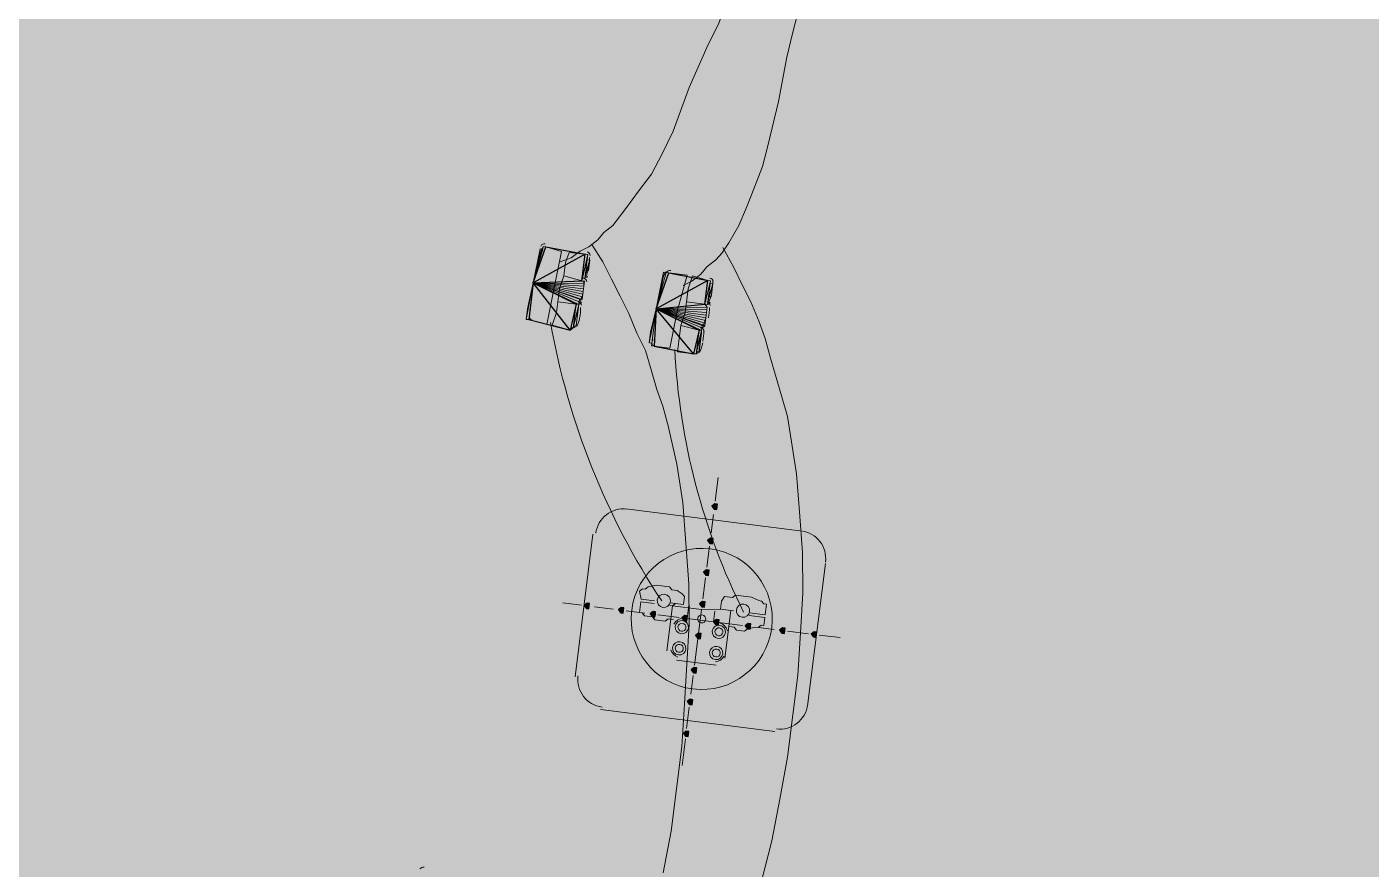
# Model space of a CAD drawing. Header units: metres. Extents: x -4 to 509425, y 7549 to 4732445.
# Drawn here: x 476048.956 to 476053.232, y 4719721.13 to 4719723.81 of the extents above; entities that cross this region are included whole.
import ezdxf

# ---------------------------------------------------------------- set-up
doc = ezdxf.new("R2010")
doc.units = ezdxf.units.M
doc.header["$LTSCALE"] = 0.01
doc.header["$MEASUREMENT"] = 0
doc.layers.get('0').update_dxf_attribs({"lineweight": 0})
doc.layers.add('_SUBESTACIÓN', color=1, linetype='Continuous')
doc.layers.add('SUBESTACION LA VID', color=253, linetype='Continuous')

# ---------------------------------------------------------------- blocks, each defined once
blk = doc.blocks.new('A$Cfff6051d')
at = {"layer": 'SUBESTACION LA VID', "transparency": 33554687}
h = blk.add_hatch(color=256, dxfattribs=at)
h.dxf.hatch_style = 2
h.paths.add_polyline_path([(476051.1514, 4719722.2827), (476051.1524, 4719722.2911), (476051.144, 4719722.2922), (476051.1346, 4719722.2849), (476051.1419, 4719722.2754), (476051.1503, 4719722.2743)])
h = blk.add_hatch(color=256, dxfattribs=at)
h.dxf.hatch_style = 2
h.paths.add_polyline_path([(476051.1377, 4719722.1735), (476051.1387, 4719722.1819), (476051.1303, 4719722.183), (476051.1209, 4719722.1756), (476051.1282, 4719722.1662), (476051.1366, 4719722.1651)])
h = blk.add_hatch(color=256, dxfattribs=at)
h.dxf.hatch_style = 2
h.paths.add_polyline_path([(476051.125, 4719722.0727), (476051.1261, 4719722.0811), (476051.1177, 4719722.0822), (476051.1082, 4719722.0748), (476051.1156, 4719722.0654), (476051.124, 4719722.0643)])
h = blk.add_hatch(color=256, dxfattribs=at)
h.dxf.hatch_style = 2
h.paths.add_polyline_path([(476050.7449, 4719721.9668), (476050.7459, 4719721.9752), (476050.7375, 4719721.9763), (476050.7281, 4719721.9689), (476050.7354, 4719721.9595), (476050.7438, 4719721.9584)])
h = blk.add_hatch(color=256, dxfattribs=at)
h.dxf.hatch_style = 2
h.paths.add_polyline_path([(476051.1124, 4719721.9719), (476051.1134, 4719721.9803), (476051.105, 4719721.9814), (476051.0956, 4719721.974), (476051.1029, 4719721.9646), (476051.1113, 4719721.9635)])
h = blk.add_hatch(color=256, dxfattribs=at)
h.dxf.hatch_style = 2
h.paths.add_polyline_path([(476050.8541, 4719721.9531), (476050.8551, 4719721.9615), (476050.8467, 4719721.9626), (476050.8373, 4719721.9552), (476050.8446, 4719721.9458), (476050.853, 4719721.9447)])
h = blk.add_hatch(color=256, dxfattribs=at)
h.dxf.hatch_style = 2
h.paths.add_polyline_path([(476050.9549, 4719721.9405), (476050.9559, 4719721.9489), (476050.9475, 4719721.9499), (476050.9381, 4719721.9426), (476050.9454, 4719721.9331), (476050.9538, 4719721.9321)])
h = blk.add_hatch(color=256, dxfattribs=at)
h.dxf.hatch_style = 2
h.paths.add_polyline_path([(476051.0557, 4719721.9279), (476051.0567, 4719721.9363), (476051.0483, 4719721.9373), (476051.0389, 4719721.93), (476051.0462, 4719721.9205), (476051.0546, 4719721.9195)])
h = blk.add_hatch(color=256, dxfattribs=at)
h.dxf.hatch_style = 2
h.paths.add_polyline_path([(476051.1565, 4719721.9152), (476051.1575, 4719721.9236), (476051.1491, 4719721.9247), (476051.1397, 4719721.9173), (476051.147, 4719721.9079), (476051.1554, 4719721.9068)])
h = blk.add_hatch(color=256, dxfattribs=at)
h.dxf.hatch_style = 2
h.paths.add_polyline_path([(476051.0998, 4719721.8711), (476051.1008, 4719721.8795), (476051.0924, 4719721.8806), (476051.0829, 4719721.8732), (476051.0903, 4719721.8638), (476051.0987, 4719721.8627)])
h = blk.add_hatch(color=256, dxfattribs=at)
h.dxf.hatch_style = 2
h.paths.add_polyline_path([(476051.2573, 4719721.9026), (476051.2583, 4719721.911), (476051.2499, 4719721.912), (476051.2405, 4719721.9047), (476051.2478, 4719721.8952), (476051.2562, 4719721.8942)])
h = blk.add_hatch(color=256, dxfattribs=at)
h.dxf.hatch_style = 2
h.paths.add_polyline_path([(476051.3665, 4719721.8889), (476051.3675, 4719721.8973), (476051.3591, 4719721.8983), (476051.3497, 4719721.891), (476051.357, 4719721.8815), (476051.3654, 4719721.8805)])
h = blk.add_hatch(color=256, dxfattribs=at)
h.dxf.hatch_style = 2
h.paths.add_polyline_path([(476051.4673, 4719721.8762), (476051.4683, 4719721.8846), (476051.4599, 4719721.8857), (476051.4505, 4719721.8784), (476051.4578, 4719721.8689), (476051.4662, 4719721.8678)])
h = blk.add_hatch(color=256, dxfattribs=at)
h.dxf.hatch_style = 2
h.paths.add_polyline_path([(476051.0861, 4719721.7619), (476051.0871, 4719721.7703), (476051.0787, 4719721.7714), (476051.0693, 4719721.764), (476051.0766, 4719721.7546), (476051.085, 4719721.7535)])
h = blk.add_hatch(color=256, dxfattribs=at)
h.dxf.hatch_style = 2
h.paths.add_polyline_path([(476051.0734, 4719721.6611), (476051.0745, 4719721.6695), (476051.0661, 4719721.6706), (476051.0566, 4719721.6632), (476051.064, 4719721.6538), (476051.0724, 4719721.6527)])
h = blk.add_hatch(color=256, dxfattribs=at)
h.dxf.hatch_style = 2
h.paths.add_polyline_path([(476051.0608, 4719721.5603), (476051.0618, 4719721.5687), (476051.0534, 4719721.5698), (476051.044, 4719721.5624), (476051.0513, 4719721.553), (476051.0597, 4719721.5519)])
at = {"layer": 'SUBESTACION LA VID', "lineweight": 0}
for p, q in [((476050.739, 4719723.0768), (476050.7305, 4719723.0096)), ((476050.7431, 4719723.0421), (476050.7421, 4719723.0337)), ((476050.5667, 4719722.996), (476050.7211, 4719723.0022)), ((476050.5667, 4719722.996), (476050.7295, 4719723.0012)), ((476050.5667, 4719722.996), (476050.7295, 4719723.0012)), ((476050.5667, 4719722.996), (476050.7284, 4719722.9928)), ((476050.5667, 4719722.996), (476050.7284, 4719722.9928)), ((476050.5667, 4719722.996), (476050.7274, 4719722.9844)), ((476050.5667, 4719722.996), (476050.7274, 4719722.9844)), ((476050.5667, 4719722.996), (476050.7263, 4719722.976)), ((476050.5667, 4719722.996), (476050.7263, 4719722.976)), ((476050.7253, 4719722.9676), (476050.5667, 4719722.996)), ((476050.7253, 4719722.9676), (476050.5667, 4719722.996)), ((476050.5667, 4719722.996), (476050.7116, 4719722.9266)), ((476050.5667, 4719722.996), (476050.7116, 4719722.9266)), ((476050.5667, 4719722.996), (476050.7127, 4719722.935)), ((476050.5667, 4719722.996), (476050.7127, 4719722.935)), ((476050.5667, 4719722.996), (476050.7127, 4719722.935)), ((476050.5667, 4719722.996), (476050.7137, 4719722.9434)), ((476050.5667, 4719722.996), (476050.7221, 4719722.9424)), ((476050.5667, 4719722.996), (476050.7232, 4719722.9508)), ((476050.5667, 4719722.996), (476050.7232, 4719722.9508)), ((476050.7242, 4719722.9592), (476050.5667, 4719722.996)), ((476050.7242, 4719722.9592), (476050.5667, 4719722.996)), ((476050.9573, 4719722.9129), (476050.9973, 4719723.0273)), ((476051.1306, 4719723.0021), (476051.1211, 4719722.9265)), ((476050.7242, 4719722.9592), (476050.7253, 4719722.9676)), ((476050.7253, 4719722.9676), (476050.7253, 4719722.9676)), ((476050.6937, 4719722.8521), (476050.7106, 4719722.9182)), ((476050.9573, 4719722.9129), (476051.1201, 4719722.9181)), ((476050.9573, 4719722.9129), (476051.1201, 4719722.9181)), ((476050.9573, 4719722.9129), (476051.1201, 4719722.9181)), ((476050.9573, 4719722.9129), (476051.1201, 4719722.9181)), ((476050.9573, 4719722.9129), (476051.119, 4719722.9097)), ((476050.9573, 4719722.9129), (476051.119, 4719722.9097)), ((476050.9573, 4719722.9129), (476051.118, 4719722.9013)), ((476050.9573, 4719722.9129), (476051.118, 4719722.9013)), ((476050.9573, 4719722.9129), (476051.1169, 4719722.8929)), ((476051.1169, 4719722.8929), (476050.9573, 4719722.9129)), ((476051.1159, 4719722.8845), (476050.9573, 4719722.9129)), ((476050.9573, 4719722.9129), (476051.1033, 4719722.8519)), ((476050.9573, 4719722.9129), (476051.1033, 4719722.8519)), ((476050.9573, 4719722.9129), (476051.1033, 4719722.8519)), ((476050.9573, 4719722.9129), (476051.1033, 4719722.8519)), ((476050.9573, 4719722.9129), (476051.1043, 4719722.8603)), ((476050.9573, 4719722.9129), (476051.1127, 4719722.8593)), ((476050.9573, 4719722.9129), (476051.1138, 4719722.8677)), ((476050.9573, 4719722.9129), (476051.1138, 4719722.8677)), ((476050.9573, 4719722.9129), (476051.1148, 4719722.8761)), ((476051.1148, 4719722.8761), (476050.9573, 4719722.9129)), ((476051.1159, 4719722.8845), (476050.9573, 4719722.9129)), ((476050.7063, 4719722.8846), (476050.7074, 4719722.893)), ((476051.1148, 4719722.8761), (476051.1159, 4719722.8845)), ((476051.1169, 4719722.8929), (476051.1159, 4719722.8845)), ((476051.0843, 4719722.769), (476051.1022, 4719722.8435))]:
    blk.add_line(p, q, dxfattribs=at)
at = {"layer": 'SUBESTACION LA VID', "lineweight": 15}
for p, q in [((476051.1451, 4719722.3006), (476051.1545, 4719722.3762)), ((476050.8605, 4719722.2766), (476051.4149, 4719722.207)), ((476051.1324, 4719722.1998), (476051.1398, 4719722.2586)), ((476050.7565, 4719722.1957), (476050.6996, 4719721.7421)), ((476051.1187, 4719722.0906), (476051.1272, 4719722.1578)), ((476051.4957, 4719722.1031), (476051.4389, 4719721.6494)), ((476051.1061, 4719721.9898), (476051.1145, 4719722.057)), ((476050.6609, 4719721.9774), (476050.7197, 4719721.97)), ((476051.1019, 4719721.9562), (476051.0011, 4719721.9688)), ((476051.0609, 4719721.9699), (476051.0557, 4719721.9279)), ((476050.7617, 4719721.9647), (476050.8205, 4719721.9573)), ((476050.8625, 4719721.9521), (476050.9213, 4719721.9447)), ((476050.9633, 4719721.9394), (476051.0305, 4719721.931)), ((476051.1901, 4719721.911), (476051.0389, 4719721.93)), ((476051.0641, 4719721.9268), (476051.1313, 4719721.9184)), ((476051.0935, 4719721.889), (476051.1019, 4719721.9562)), ((476051.1019, 4719721.9562), (476051.1617, 4719721.9572)), ((476051.1439, 4719721.9509), (476051.1397, 4719721.9173)), ((476051.1617, 4719721.9572), (476051.2037, 4719721.952)), ((476051.0977, 4719721.9226), (476051.0798, 4719721.7798)), ((476051.1733, 4719721.9131), (476051.2321, 4719721.9057)), ((476051.2741, 4719721.9005), (476051.3329, 4719721.8931)), ((476051.3749, 4719721.8878), (476051.4421, 4719721.8794)), ((476051.0808, 4719721.7882), (476051.0882, 4719721.847)), ((476051.4757, 4719721.8752), (476051.5429, 4719721.8668)), ((476051.148, 4719721.7798), (476051.022, 4719721.7956)), ((476051.0682, 4719721.6874), (476051.0756, 4719721.7462)), ((476050.7804, 4719721.6381), (476051.3349, 4719721.5686)), ((476051.0545, 4719721.5782), (476051.0629, 4719721.6454)), ((476051.0398, 4719721.4606), (476051.0503, 4719721.5446))]:
    blk.add_line(p, q, dxfattribs=at)
for points in [[(476051.257, 4719724.0101), (476051.216, 4719723.9555), (476051.1824, 4719723.8915), (476051.1561, 4719723.818), (476051.1225, 4719723.7539), (476051.0626, 4719723.6164), (476051.0111, 4719723.4778), (476050.9764, 4719723.4054), (476050.9428, 4719723.3413), (476050.9018, 4719723.2867), (476050.8608, 4719723.2321), (476050.8199, 4719723.1775), (476050.7915, 4719723.1555), (476050.7715, 4719723.1324), (476050.7432, 4719723.1104), (476050.7159, 4719723.0967), (476050.6875, 4719723.0747), (476050.6518, 4719723.0621)], [(476051.4586, 4719723.9848), (476051.4334, 4719723.9197), (476051.4082, 4719723.8546), (476051.3913, 4719723.7885), (476051.3735, 4719723.7139), (476051.3471, 4719723.5722), (476051.3124, 4719723.4315), (476051.2956, 4719723.3653), (476051.2704, 4719723.3002), (476051.2452, 4719723.2351), (476051.221, 4719723.1784), (476051.1884, 4719723.1228), (476051.1674, 4719723.0913), (476051.1474, 4719723.0682), (476051.1191, 4719723.0462), (476051.0991, 4719723.0231), (476051.0708, 4719723.001), (476051.0435, 4719722.9874)], [(476050.6067, 4719723.1104), (476050.656, 4719723.0957), (476050.6329, 4719722.9791), (476050.6097, 4719722.8626), (476050.552, 4719722.8784)], [(476050.7316, 4719723.0862), (476050.6067, 4719723.1104), (476050.5983, 4719723.1115), (476050.5972, 4719723.1031), (476050.5888, 4719723.1041), (476050.5878, 4719723.0957), (476050.5867, 4719723.0873), (476050.5856, 4719723.0789), (476050.5667, 4719722.996), (476050.7253, 4719722.9676), (476050.7263, 4719722.976), (476050.7274, 4719722.9844), (476050.7284, 4719722.9928), (476050.7295, 4719723.0012), (476050.7211, 4719723.0022), (476050.7221, 4719723.0106), (476050.7305, 4719723.0096), (476050.7316, 4719723.018), (476050.7326, 4719723.0264), (476050.7337, 4719723.0348), (476050.7421, 4719723.0337), (476050.7431, 4719723.0421), (476050.7442, 4719723.0505), (476050.7453, 4719723.0589), (476050.7463, 4719723.0673), (476050.7379, 4719723.0684), (476050.739, 4719723.0768), (476050.74, 4719723.0852), (476050.7316, 4719723.0862)], [(476050.9798, 4719721.1183), (476051.005, 4719721.2516), (476051.0219, 4719721.386), (476051.0387, 4719721.5204), (476051.0472, 4719721.6559), (476051.0546, 4719721.7829), (476051.062, 4719721.91), (476051.061, 4719722.0381), (476051.0516, 4719722.1673), (476051.0422, 4719722.2964), (476051.0233, 4719722.4183), (476050.996, 4719722.5411), (476050.9782, 4719722.6031), (476050.9593, 4719722.6567), (476050.9415, 4719722.7186), (476050.9237, 4719722.7806), (476050.8964, 4719722.8352), (476050.8702, 4719722.8982), (476050.8429, 4719722.9528), (476050.8156, 4719723.0074), (476050.7883, 4719723.062), (476050.7526, 4719723.1177)], [(476050.7316, 4719723.0862), (476050.6812, 4719723.0925), (476050.6686, 4719723.06), (476050.6633, 4719723.018), (476050.7211, 4719723.0022)], [(476051.2916, 4719721.0877), (476051.3253, 4719721.22), (476051.3505, 4719721.3533), (476051.3758, 4719721.4867), (476051.3926, 4719721.6211), (476051.4084, 4719721.7471), (476051.4169, 4719721.8826), (476051.4243, 4719722.0096), (476051.4233, 4719722.1377), (476051.4139, 4719722.2669), (476051.4034, 4719722.3877), (476051.3846, 4719722.5095), (476051.3751, 4719722.5704), (476051.3573, 4719722.6324), (476051.3395, 4719722.6943), (476051.3216, 4719722.7563), (476051.3038, 4719722.8182), (476051.2849, 4719722.8718), (476051.2587, 4719722.9348), (476051.2314, 4719722.9894), (476051.2041, 4719723.044), (476051.1695, 4719723.1081)], [(476050.5478, 4719722.913), (476050.5667, 4719722.996), (476050.5846, 4719723.0705)], [(476050.6843, 4719722.8447), (476050.552, 4719722.8784), (476050.5436, 4719722.8794), (476050.5446, 4719722.8878), (476050.5457, 4719722.8962), (476050.5467, 4719722.9046), (476050.5478, 4719722.913), (476050.5667, 4719722.996), (476050.7253, 4719722.9676), (476050.7242, 4719722.9592), (476050.7232, 4719722.9508), (476050.7221, 4719722.9424), (476050.7137, 4719722.9434), (476050.7127, 4719722.935), (476050.7116, 4719722.9266), (476050.7032, 4719722.9277), (476050.7116, 4719722.9266), (476050.7106, 4719722.9182), (476050.7095, 4719722.9098), (476050.7084, 4719722.9014), (476050.7074, 4719722.893), (476050.7063, 4719722.8846), (476050.7053, 4719722.8762), (476050.7042, 4719722.8678), (476050.7032, 4719722.8594), (476050.6937, 4719722.8521), (476050.6843, 4719722.8447)], [(476050.7211, 4719723.0022), (476050.6633, 4719723.018), (476050.6497, 4719722.977), (476050.6444, 4719722.935), (476050.7032, 4719722.9277)], [(476050.9394, 4719722.8383), (476050.9573, 4719722.9129), (476050.9763, 4719722.9958)], [(476050.9973, 4719723.0273), (476051.0561, 4719723.0199), (476051.0245, 4719722.9044), (476051.0014, 4719722.7879), (476050.951, 4719722.7942)], [(476051.1222, 4719723.0031), (476050.9973, 4719723.0273), (476050.9889, 4719723.0284), (476050.9805, 4719723.0294), (476050.9794, 4719723.021), (476050.9784, 4719723.0126), (476050.9773, 4719723.0042), (476050.9763, 4719722.9958), (476050.9573, 4719722.9129), (476051.1159, 4719722.8845), (476051.1169, 4719722.8929), (476051.118, 4719722.9013), (476051.119, 4719722.9097), (476051.1201, 4719722.9181), (476051.1127, 4719722.9275), (476051.1211, 4719722.9265), (476051.1222, 4719722.9349), (476051.1232, 4719722.9433), (476051.1243, 4719722.9517), (476051.1327, 4719722.9506), (476051.1338, 4719722.959), (476051.1348, 4719722.9674), (476051.1359, 4719722.9758), (476051.1369, 4719722.9842), (476051.138, 4719722.9926), (476051.1296, 4719722.9937), (476051.1306, 4719723.0021), (476051.1222, 4719723.0031)], [(476051.1222, 4719723.0031), (476051.0729, 4719723.0178), (476051.0592, 4719722.9769), (476051.0539, 4719722.9349), (476051.1127, 4719722.9275)], [(476050.7032, 4719722.9277), (476050.6444, 4719722.935), (476050.6402, 4719722.9014), (476050.6265, 4719722.8605), (476050.6843, 4719722.8447)], [(476051.0759, 4719722.77), (476050.951, 4719722.7942), (476050.9426, 4719722.7953), (476050.9436, 4719722.8037), (476050.9352, 4719722.8047), (476050.9363, 4719722.8131), (476050.9373, 4719722.8215), (476050.9384, 4719722.8299), (476050.9394, 4719722.8383), (476050.9573, 4719722.9129), (476051.1159, 4719722.8845), (476051.1148, 4719722.8761), (476051.1138, 4719722.8677), (476051.1127, 4719722.8593), (476051.1043, 4719722.8603), (476051.1033, 4719722.8519), (476051.1022, 4719722.8435), (476051.0938, 4719722.8446), (476051.1022, 4719722.8435), (476051.1012, 4719722.8351), (476051.1001, 4719722.8267), (476051.099, 4719722.8183), (476051.098, 4719722.8099), (476051.0969, 4719722.8015), (476051.0959, 4719722.7931), (476051.0948, 4719722.7847), (476051.0938, 4719722.7763), (476051.0854, 4719722.7774), (476051.0843, 4719722.769), (476051.0759, 4719722.77)], [(476051.1127, 4719722.9275), (476051.0539, 4719722.9349), (476051.0497, 4719722.9013), (476051.0361, 4719722.8603), (476051.0938, 4719722.8446)], [(476051.0938, 4719722.8446), (476051.0361, 4719722.8603), (476051.0308, 4719722.8183), (476051.0255, 4719722.7763), (476051.0759, 4719722.77)], [(476050.9517, 4719721.9835), (476050.9097, 4719721.9888), (476050.9045, 4719722.0151), (476050.9139, 4719722.0224), (476050.9223, 4719722.0214), (476050.9318, 4719722.0287), (476050.9581, 4719722.0339), (476050.9665, 4719722.0329), (476050.9917, 4719722.0297), (476051.0001, 4719722.0287), (476051.0074, 4719722.0192), (476051.0158, 4719722.0182), (476051.0242, 4719722.0171), (476051.0399, 4719722.0066), (476051.0473, 4719721.9972), (476051.0441, 4719721.972), (476051.0021, 4719721.9772)], [(476050.9507, 4719721.9751), (476050.9087, 4719721.9804), (476050.9055, 4719721.9552), (476050.9045, 4719721.9468), (476050.9129, 4719721.9458), (476050.9202, 4719721.9363), (476050.9454, 4719721.9331), (476050.9528, 4719721.9237), (476050.978, 4719721.9205), (476050.9864, 4719721.9195), (476050.9958, 4719721.9268), (476051.0042, 4719721.9258), (476051.0126, 4719721.9247)], [(476051.0189, 4719721.9751), (476051.0095, 4719721.9678), (476050.9916, 4719721.825)], [(476051.0095, 4719721.9678), (476051.0084, 4719721.9594), (476050.9916, 4719721.825)], [(476051.2541, 4719721.9456), (476051.3045, 4719721.9393), (476051.3088, 4719721.9729), (476051.3004, 4719721.974), (476051.293, 4719721.9834), (476051.2846, 4719721.9845), (476051.2605, 4719721.996), (476051.2521, 4719721.9971), (476051.2269, 4719722.0002), (476051.2185, 4719722.0013), (476051.2101, 4719722.0024), (476051.2006, 4719721.995), (476051.1922, 4719721.9961), (476051.1754, 4719721.9982), (476051.1649, 4719721.9824), (476051.1617, 4719721.9572), (476051.2037, 4719721.952)], [(476051.1953, 4719721.953), (476051.1943, 4719721.9446), (476051.1764, 4719721.8018)], [(476051.2531, 4719721.9372), (476051.3035, 4719721.9309), (476051.3003, 4719721.9057), (476051.2919, 4719721.9068), (476051.2825, 4719721.8994), (476051.2741, 4719721.9005), (476051.2478, 4719721.8952), (476051.2384, 4719721.8879), (476051.2132, 4719721.891), (476051.2058, 4719721.9005), (476051.1974, 4719721.9015), (476051.189, 4719721.9026)]]:
    blk.add_lwpolyline(points, dxfattribs=at)
at = {"layer": 'SUBESTACION LA VID', "lineweight": 0}
for points in [[(476050.5667, 4719722.996), (476050.5983, 4719723.1115), (476050.5667, 4719722.996), (476050.5983, 4719723.1115), (476050.5667, 4719722.996), (476050.5983, 4719723.1115)], [(476050.5667, 4719722.996), (476050.5888, 4719723.1041), (476050.5667, 4719722.996), (476050.5972, 4719723.1031)], [(476050.5667, 4719722.996), (476050.5867, 4719723.0873), (476050.5667, 4719722.996), (476050.5867, 4719723.0873), (476050.5667, 4719722.996), (476050.5878, 4719723.0957), (476050.5667, 4719722.996), (476050.5878, 4719723.0957)], [(476050.5667, 4719722.996), (476050.7211, 4719723.0022), (476050.74, 4719723.0852), (476050.7211, 4719723.0022), (476050.74, 4719723.0852), (476050.7211, 4719723.0022), (476050.5667, 4719722.996)], [(476050.74, 4719723.0852), (476050.7211, 4719723.0022), (476050.74, 4719723.0852), (476050.7211, 4719723.0022), (476050.5667, 4719722.996)], [(476050.5667, 4719722.996), (476050.5856, 4719723.0789), (476050.5667, 4719722.996), (476050.5856, 4719723.0789)], [(476050.7316, 4719723.0862), (476050.7211, 4719723.0022), (476050.74, 4719723.0852)], [(476050.7211, 4719723.0022), (476050.739, 4719723.0768), (476050.7221, 4719723.0106)], [(476050.739, 4719723.0768), (476050.7305, 4719723.0096), (476050.739, 4719723.0768)], [(476050.739, 4719723.0768), (476050.7305, 4719723.0096), (476050.739, 4719723.0768)], [(476050.739, 4719723.0768), (476050.7305, 4719723.0096), (476050.739, 4719723.0768), (476050.7305, 4719723.0096)], [(476050.739, 4719723.0768), (476050.7305, 4719723.0096), (476050.7379, 4719723.0684)], [(476050.7379, 4719723.0684), (476050.7316, 4719723.018), (476050.7379, 4719723.0684), (476050.7316, 4719723.018)], [(476050.7316, 4719723.018), (476050.7463, 4719723.0673), (476050.7326, 4719723.0264), (476050.7453, 4719723.0589)], [(476050.7453, 4719723.0589), (476050.7326, 4719723.0264), (476050.7453, 4719723.0589), (476050.7326, 4719723.0264)], [(476050.7326, 4719723.0264), (476050.7453, 4719723.0589), (476050.7337, 4719723.0348)], [(476050.7442, 4719723.0505), (476050.7337, 4719723.0348), (476050.7442, 4719723.0505)], [(476050.7337, 4719723.0348), (476050.7442, 4719723.0505), (476050.7421, 4719723.0337)], [(476050.5436, 4719722.8794), (476050.5667, 4719722.996), (476050.552, 4719722.8784), (476050.5667, 4719722.996), (476050.552, 4719722.8784), (476050.5667, 4719722.996), (476050.552, 4719722.8784)], [(476050.5667, 4719722.996), (476050.5467, 4719722.9046), (476050.5667, 4719722.996), (476050.5467, 4719722.9046), (476050.5667, 4719722.996), (476050.5457, 4719722.8962), (476050.5667, 4719722.996), (476050.5446, 4719722.8878), (476050.5667, 4719722.996), (476050.5446, 4719722.8878)], [(476050.5667, 4719722.996), (476050.5478, 4719722.913), (476050.5667, 4719722.996), (476050.5478, 4719722.913)], [(476050.5667, 4719722.996), (476050.7032, 4719722.9277), (476050.6937, 4719722.8521), (476050.7032, 4719722.9277), (476050.6937, 4719722.8521), (476050.7032, 4719722.9277), (476050.5667, 4719722.996)], [(476050.6937, 4719722.8521), (476050.7032, 4719722.9277), (476050.6937, 4719722.8521), (476050.7116, 4719722.9266), (476050.5667, 4719722.996)], [(476050.9573, 4719722.9129), (476050.9794, 4719723.021), (476050.9573, 4719722.9129), (476050.9805, 4719723.0294)], [(476050.9573, 4719722.9129), (476050.9889, 4719723.0284), (476050.9573, 4719722.9129), (476050.9889, 4719723.0284), (476050.9573, 4719722.9129), (476050.9889, 4719723.0284)], [(476050.9573, 4719722.9129), (476050.9763, 4719722.9958), (476050.9573, 4719722.9129), (476050.9773, 4719723.0042), (476050.9573, 4719722.9129), (476050.9773, 4719723.0042), (476050.9573, 4719722.9129), (476050.9784, 4719723.0126), (476050.9573, 4719722.9129), (476050.9784, 4719723.0126)], [(476050.9573, 4719722.9129), (476051.1127, 4719722.9275), (476051.1306, 4719723.0021), (476051.1127, 4719722.9275), (476051.1306, 4719723.0021), (476051.1127, 4719722.9275), (476050.9573, 4719722.9129)], [(476051.1306, 4719723.0021), (476051.1127, 4719722.9275), (476051.1306, 4719723.0021), (476051.1127, 4719722.9275), (476050.9573, 4719722.9129)], [(476051.1306, 4719723.0021), (476051.1127, 4719722.9275), (476051.1306, 4719723.0021)], [(476051.1306, 4719723.0021), (476051.1127, 4719722.9275), (476051.1306, 4719723.0021), (476051.1211, 4719722.9265), (476051.1306, 4719723.0021)], [(476051.1306, 4719723.0021), (476051.1211, 4719722.9265), (476051.1306, 4719723.0021)], [(476051.1211, 4719722.9265), (476051.1296, 4719722.9937), (476051.1222, 4719722.9349), (476051.138, 4719722.9926)], [(476051.138, 4719722.9926), (476051.1222, 4719722.9349), (476051.138, 4719722.9926)], [(476051.138, 4719722.9926), (476051.1222, 4719722.9349), (476051.138, 4719722.9926), (476051.1232, 4719722.9433)], [(476051.1369, 4719722.9842), (476051.1232, 4719722.9433), (476051.1369, 4719722.9842), (476051.1232, 4719722.9433)], [(476051.1369, 4719722.9842), (476051.1232, 4719722.9433), (476051.1369, 4719722.9842), (476051.1243, 4719722.9517)], [(476051.1243, 4719722.9517), (476051.1359, 4719722.9758), (476051.1327, 4719722.9506)], [(476051.1359, 4719722.9758), (476051.1327, 4719722.9506), (476051.1359, 4719722.9758)], [(476051.1327, 4719722.9506), (476051.1348, 4719722.9674), (476051.1338, 4719722.959)], [(476051.1348, 4719722.9674), (476051.1338, 4719722.959), (476051.1348, 4719722.9674)], [(476050.6843, 4719722.8447), (476050.7032, 4719722.9277), (476050.6843, 4719722.8447)], [(476050.6937, 4719722.8521), (476050.7116, 4719722.9266), (476050.6937, 4719722.8521), (476050.7106, 4719722.9182), (476050.6937, 4719722.8521)], [(476050.6937, 4719722.8521), (476050.7106, 4719722.9182), (476050.6937, 4719722.8521)], [(476050.6937, 4719722.8521), (476050.7106, 4719722.9182), (476050.6937, 4719722.8521), (476050.7106, 4719722.9182)], [(476050.6937, 4719722.8521), (476050.7106, 4719722.9182), (476050.7032, 4719722.8594)], [(476050.7032, 4719722.8594), (476050.7095, 4719722.9098), (476050.7032, 4719722.8594), (476050.7095, 4719722.9098)], [(476050.7095, 4719722.9098), (476050.7032, 4719722.8594), (476050.7084, 4719722.9014), (476050.7042, 4719722.8678)], [(476050.9573, 4719722.9129), (476050.9363, 4719722.8131), (476050.9573, 4719722.9129), (476050.9352, 4719722.8047), (476050.9573, 4719722.9129), (476050.9436, 4719722.8037), (476050.9573, 4719722.9129), (476050.9426, 4719722.7953), (476050.9573, 4719722.9129), (476050.9426, 4719722.7953), (476050.9573, 4719722.9129)], [(476050.9394, 4719722.8383), (476050.9573, 4719722.9129), (476050.9384, 4719722.8299), (476050.9573, 4719722.9129), (476050.9384, 4719722.8299), (476050.9573, 4719722.9129), (476050.9373, 4719722.8215), (476050.9573, 4719722.9129), (476050.9373, 4719722.8215)], [(476050.9573, 4719722.9129), (476051.0938, 4719722.8446), (476051.0843, 4719722.769), (476051.0938, 4719722.8446), (476051.0843, 4719722.769), (476051.0938, 4719722.8446), (476050.9573, 4719722.9129)], [(476050.9573, 4719722.9129), (476051.1022, 4719722.8435), (476051.0843, 4719722.769), (476051.1022, 4719722.8435), (476051.0843, 4719722.769), (476051.1022, 4719722.8435)], [(476050.7042, 4719722.8678), (476050.7084, 4719722.9014), (476050.7042, 4719722.8678), (476050.7084, 4719722.9014)], [(476050.7084, 4719722.9014), (476050.7042, 4719722.8678), (476050.7074, 4719722.893)], [(476050.7053, 4719722.8762), (476050.7074, 4719722.893), (476050.7053, 4719722.8762)], [(476050.7053, 4719722.8762), (476050.7074, 4719722.893), (476050.7053, 4719722.8762)], [(476051.0759, 4719722.77), (476051.0938, 4719722.8446), (476051.0843, 4719722.769)], [(476051.0938, 4719722.8446), (476051.0843, 4719722.769), (476051.1022, 4719722.8435), (476051.0843, 4719722.769)], [(476051.0843, 4719722.769), (476051.1022, 4719722.8435), (476051.0854, 4719722.7774)], [(476051.1022, 4719722.8435), (476051.0854, 4719722.7774), (476051.1012, 4719722.8351), (476051.0938, 4719722.7763)], [(476051.0938, 4719722.7763), (476051.1012, 4719722.8351), (476051.0938, 4719722.7763)], [(476051.0938, 4719722.7763), (476051.1012, 4719722.8351), (476051.0938, 4719722.7763), (476051.1001, 4719722.8267)], [(476051.0948, 4719722.7847), (476051.1001, 4719722.8267), (476051.0948, 4719722.7847), (476051.1001, 4719722.8267)], [(476051.1001, 4719722.8267), (476051.0948, 4719722.7847), (476051.099, 4719722.8183), (476051.0948, 4719722.7847)], [(476051.0959, 4719722.7931), (476051.099, 4719722.8183), (476051.0959, 4719722.7931)], [(476051.099, 4719722.8183), (476051.0959, 4719722.7931), (476051.098, 4719722.8099)], [(476051.0969, 4719722.8015), (476051.098, 4719722.8099), (476051.0969, 4719722.8015)], [(476051.0969, 4719722.8015), (476051.098, 4719722.8099), (476051.0969, 4719722.8015)]]:
    blk.add_lwpolyline(points, dxfattribs=at)
at = {"layer": 'SUBESTACION LA VID'}
for points in [[(476051.1514, 4719722.2827), (476051.1524, 4719722.2911), (476051.144, 4719722.2922), (476051.1346, 4719722.2849), (476051.1419, 4719722.2754), (476051.1503, 4719722.2743)], [(476051.1377, 4719722.1735), (476051.1387, 4719722.1819), (476051.1303, 4719722.183), (476051.1209, 4719722.1756), (476051.1282, 4719722.1662), (476051.1366, 4719722.1651)], [(476051.125, 4719722.0727), (476051.1261, 4719722.0811), (476051.1177, 4719722.0822), (476051.1082, 4719722.0748), (476051.1156, 4719722.0654), (476051.124, 4719722.0643)], [(476050.7449, 4719721.9668), (476050.7459, 4719721.9752), (476050.7375, 4719721.9763), (476050.7281, 4719721.9689), (476050.7354, 4719721.9595), (476050.7438, 4719721.9584)], [(476051.1124, 4719721.9719), (476051.1134, 4719721.9803), (476051.105, 4719721.9814), (476051.0956, 4719721.974), (476051.1029, 4719721.9646), (476051.1113, 4719721.9635)], [(476050.8541, 4719721.9531), (476050.8551, 4719721.9615), (476050.8467, 4719721.9626), (476050.8373, 4719721.9552), (476050.8446, 4719721.9458), (476050.853, 4719721.9447)], [(476050.9549, 4719721.9405), (476050.9559, 4719721.9489), (476050.9475, 4719721.9499), (476050.9381, 4719721.9426), (476050.9454, 4719721.9331), (476050.9538, 4719721.9321)], [(476051.0557, 4719721.9279), (476051.0567, 4719721.9363), (476051.0483, 4719721.9373), (476051.0389, 4719721.93), (476051.0462, 4719721.9205), (476051.0546, 4719721.9195)], [(476051.1565, 4719721.9152), (476051.1575, 4719721.9236), (476051.1491, 4719721.9247), (476051.1397, 4719721.9173), (476051.147, 4719721.9079), (476051.1554, 4719721.9068)], [(476051.0998, 4719721.8711), (476051.1008, 4719721.8795), (476051.0924, 4719721.8806), (476051.0829, 4719721.8732), (476051.0903, 4719721.8638), (476051.0987, 4719721.8627)], [(476051.2573, 4719721.9026), (476051.2583, 4719721.911), (476051.2499, 4719721.912), (476051.2405, 4719721.9047), (476051.2478, 4719721.8952), (476051.2562, 4719721.8942)], [(476051.3665, 4719721.8889), (476051.3675, 4719721.8973), (476051.3591, 4719721.8983), (476051.3497, 4719721.891), (476051.357, 4719721.8815), (476051.3654, 4719721.8805)], [(476051.4673, 4719721.8762), (476051.4683, 4719721.8846), (476051.4599, 4719721.8857), (476051.4505, 4719721.8784), (476051.4578, 4719721.8689), (476051.4662, 4719721.8678)], [(476051.0861, 4719721.7619), (476051.0871, 4719721.7703), (476051.0787, 4719721.7714), (476051.0693, 4719721.764), (476051.0766, 4719721.7546), (476051.085, 4719721.7535)], [(476051.0734, 4719721.6611), (476051.0745, 4719721.6695), (476051.0661, 4719721.6706), (476051.0566, 4719721.6632), (476051.064, 4719721.6538), (476051.0724, 4719721.6527)], [(476051.0608, 4719721.5603), (476051.0618, 4719721.5687), (476051.0534, 4719721.5698), (476051.044, 4719721.5624), (476051.0513, 4719721.553), (476051.0597, 4719721.5519)]]:
    blk.add_lwpolyline(points, close=True, dxfattribs=at)
at = {"layer": 'SUBESTACION LA VID', "lineweight": 0}
for points in [[(476051.1514, 4719722.2827), (476051.1524, 4719722.2911), (476051.144, 4719722.2922), (476051.1346, 4719722.2849), (476051.1419, 4719722.2754), (476051.1503, 4719722.2743)], [(476051.1377, 4719722.1735), (476051.1387, 4719722.1819), (476051.1303, 4719722.183), (476051.1209, 4719722.1756), (476051.1282, 4719722.1662), (476051.1366, 4719722.1651)], [(476051.125, 4719722.0727), (476051.1261, 4719722.0811), (476051.1177, 4719722.0822), (476051.1082, 4719722.0748), (476051.1156, 4719722.0654), (476051.124, 4719722.0643)], [(476050.7449, 4719721.9668), (476050.7459, 4719721.9752), (476050.7375, 4719721.9763), (476050.7281, 4719721.9689), (476050.7354, 4719721.9595), (476050.7438, 4719721.9584)], [(476051.1124, 4719721.9719), (476051.1134, 4719721.9803), (476051.105, 4719721.9814), (476051.0956, 4719721.974), (476051.1029, 4719721.9646), (476051.1113, 4719721.9635)], [(476050.8541, 4719721.9531), (476050.8551, 4719721.9615), (476050.8467, 4719721.9626), (476050.8373, 4719721.9552), (476050.8446, 4719721.9458), (476050.853, 4719721.9447)], [(476050.9549, 4719721.9405), (476050.9559, 4719721.9489), (476050.9475, 4719721.9499), (476050.9381, 4719721.9426), (476050.9454, 4719721.9331), (476050.9538, 4719721.9321)], [(476051.0557, 4719721.9279), (476051.0567, 4719721.9363), (476051.0483, 4719721.9373), (476051.0389, 4719721.93), (476051.0462, 4719721.9205), (476051.0546, 4719721.9195)], [(476051.1565, 4719721.9152), (476051.1575, 4719721.9236), (476051.1491, 4719721.9247), (476051.1397, 4719721.9173), (476051.147, 4719721.9079), (476051.1554, 4719721.9068)], [(476051.0998, 4719721.8711), (476051.1008, 4719721.8795), (476051.0924, 4719721.8806), (476051.0829, 4719721.8732), (476051.0903, 4719721.8638), (476051.0987, 4719721.8627)], [(476051.2573, 4719721.9026), (476051.2583, 4719721.911), (476051.2499, 4719721.912), (476051.2405, 4719721.9047), (476051.2478, 4719721.8952), (476051.2562, 4719721.8942)], [(476051.3665, 4719721.8889), (476051.3675, 4719721.8973), (476051.3591, 4719721.8983), (476051.3497, 4719721.891), (476051.357, 4719721.8815), (476051.3654, 4719721.8805)], [(476051.4673, 4719721.8762), (476051.4683, 4719721.8846), (476051.4599, 4719721.8857), (476051.4505, 4719721.8784), (476051.4578, 4719721.8689), (476051.4662, 4719721.8678)], [(476051.0861, 4719721.7619), (476051.0871, 4719721.7703), (476051.0787, 4719721.7714), (476051.0693, 4719721.764), (476051.0766, 4719721.7546), (476051.085, 4719721.7535)], [(476051.0734, 4719721.6611), (476051.0745, 4719721.6695), (476051.0661, 4719721.6706), (476051.0566, 4719721.6632), (476051.064, 4719721.6538), (476051.0724, 4719721.6527)], [(476051.0608, 4719721.5603), (476051.0618, 4719721.5687), (476051.0534, 4719721.5698), (476051.044, 4719721.5624), (476051.0513, 4719721.553), (476051.0597, 4719721.5519)]]:
    blk.add_lwpolyline(points, close=True, dxfattribs=at)
at = {"layer": 'SUBESTACION LA VID', "lineweight": 15}
for points in [[(476050.6048, 4719723.1191), (476050.5992, 4719723.1204), (476050.5934, 4719723.1178), (476050.5907, 4719723.1127)], [(476050.5954, 4719723.1056), (476050.5908, 4719723.0956), (476050.5874, 4719723.0851), (476050.5853, 4719723.0743)], [(476050.7479, 4719723.0826), (476050.7474, 4719723.0883), (476050.7432, 4719723.093), (476050.7375, 4719723.094)], [(476050.7334, 4719723.0154), (476050.7381, 4719723.0254), (476050.7414, 4719723.0359), (476050.7435, 4719723.0467)], [(476050.7428, 4719723.0433), (476050.7451, 4719723.0541), (476050.7461, 4719723.0651), (476050.7457, 4719723.0761)], [(476051.0038, 4719723.035), (476050.9982, 4719723.0363), (476050.9924, 4719723.0336), (476050.9897, 4719723.0285)], [(476050.7249, 4719722.9688), (476050.7272, 4719722.9795), (476050.7282, 4719722.9905), (476050.7278, 4719723.0015)], [(476050.7251, 4719723.0103), (476050.7307, 4719723.009), (476050.7365, 4719723.0117), (476050.7391, 4719723.0168)], [(476050.7374, 4719722.9986), (476050.7369, 4719723.0043), (476050.7326, 4719723.009), (476050.7269, 4719723.01)], [(476050.9871, 4719723.0309), (476050.9824, 4719723.0209), (476050.979, 4719723.0104), (476050.977, 4719722.9996)], [(476051.1386, 4719722.9995), (476051.138, 4719723.0052), (476051.1338, 4719723.0099), (476051.1281, 4719723.0109)], [(476051.1344, 4719722.9686), (476051.1368, 4719722.9794), (476051.1377, 4719722.9904), (476051.1373, 4719723.0014)], [(476050.7145, 4719722.9325), (476050.7191, 4719722.9425), (476050.7225, 4719722.953), (476050.7245, 4719722.9638)], [(476051.124, 4719722.9323), (476051.1287, 4719722.9423), (476051.132, 4719722.9528), (476051.1341, 4719722.9636)], [(476050.5576, 4719722.9192), (476050.5553, 4719722.9084), (476050.5543, 4719722.8974), (476050.5547, 4719722.8864)], [(476050.7061, 4719722.9274), (476050.7118, 4719722.9261), (476050.7175, 4719722.9287), (476050.7202, 4719722.9338)], [(476050.7195, 4719722.924), (476050.719, 4719722.9298), (476050.7147, 4719722.9345), (476050.7091, 4719722.9354)], [(476050.7144, 4719722.8848), (476050.7167, 4719722.8955), (476050.7177, 4719722.9065), (476050.7172, 4719722.9175)], [(476051.1157, 4719722.9272), (476051.1213, 4719722.9259), (476051.1271, 4719722.9286), (476051.1297, 4719722.9337)], [(476051.1291, 4719722.9239), (476051.1286, 4719722.9296), (476051.1243, 4719722.9343), (476051.1186, 4719722.9353)], [(476051.1239, 4719722.8846), (476051.1262, 4719722.8954), (476051.1272, 4719722.9064), (476051.1268, 4719722.9174)], [(476050.5535, 4719722.8883), (476050.554, 4719722.8825), (476050.5583, 4719722.8779), (476050.564, 4719722.8769)], [(476050.6217, 4719722.8689), (476050.6775, 4719722.5527), (476050.7979, 4719722.2513), (476050.9752, 4719721.9835)], [(476050.705, 4719722.8569), (476050.7096, 4719722.8669), (476050.713, 4719722.8774), (476050.7151, 4719722.8882)], [(476051.1061, 4719722.8578), (476051.1108, 4719722.8678), (476051.1142, 4719722.8783), (476051.1162, 4719722.8891)], [(476050.6883, 4719722.8528), (476050.6939, 4719722.8515), (476050.6996, 4719722.8542), (476050.7023, 4719722.8593)], [(476050.9493, 4719722.8445), (476050.9469, 4719722.8337), (476050.946, 4719722.8227), (476050.9464, 4719722.8117)], [(476051.0978, 4719722.8527), (476051.1034, 4719722.8514), (476051.1092, 4719722.854), (476051.1119, 4719722.8591)], [(476051.1101, 4719722.8409), (476051.1096, 4719722.8467), (476051.1053, 4719722.8514), (476051.0997, 4719722.8524)], [(476051.106, 4719722.8101), (476051.1084, 4719722.8208), (476051.1093, 4719722.8318), (476051.1089, 4719722.8428)], [(476050.9441, 4719722.8052), (476050.9446, 4719722.7994), (476050.9489, 4719722.7948), (476050.9546, 4719722.7938)], [(476051.0167, 4719722.7839), (476051.0314, 4719722.4933), (476051.1058, 4719722.209), (476051.2352, 4719721.9484)], [(476051.0956, 4719722.7738), (476051.1002, 4719722.7838), (476051.1036, 4719722.7943), (476051.1057, 4719722.8051)], [(476051.0789, 4719722.7697), (476051.0845, 4719722.7684), (476051.0902, 4719722.7711), (476051.0929, 4719722.7762)], [(476050.8647, 4719722.276), (476050.816, 4719722.2821), (476050.7715, 4719722.2476), (476050.7654, 4719722.1989)], [(476051.4962, 4719722.1073), (476051.5024, 4719722.156), (476051.4678, 4719722.2004), (476051.4191, 4719722.2065)], [(476051.042, 4719721.9284), (476051.0303, 4719721.9269), (476051.0199, 4719721.9201), (476051.0139, 4719721.9099)], [(476051.1841, 4719721.8886), (476051.1808, 4719721.8999), (476051.1725, 4719721.9091), (476051.1615, 4719721.9134)], [(476051.0041, 4719721.8285), (476051.0076, 4719721.8178), (476051.0156, 4719721.8091), (476051.0261, 4719721.8049)], [(476051.146, 4719721.7897), (476051.1577, 4719721.7912), (476051.1681, 4719721.798), (476051.1741, 4719721.8082)], [(476050.7086, 4719721.7453), (476050.7024, 4719721.6966), (476050.737, 4719721.6521), (476050.7857, 4719721.646)], [(476051.3401, 4719721.5765), (476051.3888, 4719721.5704), (476051.4333, 4719721.6049), (476051.4394, 4719721.6536)], [(476050.2194, 4719721.1368), (476050.2141, 4719721.1378), (476050.2088, 4719721.1355), (476050.206, 4719721.1309)]]:
    blk.add_open_spline(points, degree=3, dxfattribs=at)
at = {"layer": 'SUBESTACION LA VID'}
for points in [[(476050.6067, 4719723.1104), (476050.6067, 4719723.1104), (476050.5667, 4719722.996), (476050.5667, 4719722.996), (476050.5667, 4719722.996), (476050.7316, 4719723.0862), (476050.7316, 4719723.0862), (476050.7316, 4719723.0862), (476050.6067, 4719723.1104), (476050.6067, 4719723.1104)], [(476050.5667, 4719722.996), (476050.5667, 4719722.996), (476050.7316, 4719723.0862), (476050.7316, 4719723.0862), (476050.7316, 4719723.0862), (476050.7211, 4719723.0022), (476050.7211, 4719723.0022), (476050.7211, 4719723.0022), (476050.5667, 4719722.996), (476050.5667, 4719722.996)], [(476050.552, 4719722.8784), (476050.552, 4719722.8784), (476050.5667, 4719722.996), (476050.5667, 4719722.996), (476050.5667, 4719722.996), (476050.6843, 4719722.8447), (476050.6843, 4719722.8447), (476050.6843, 4719722.8447), (476050.552, 4719722.8784), (476050.552, 4719722.8784)], [(476050.5667, 4719722.996), (476050.5667, 4719722.996), (476050.6843, 4719722.8447), (476050.6843, 4719722.8447), (476050.6843, 4719722.8447), (476050.7032, 4719722.9277), (476050.7032, 4719722.9277), (476050.7032, 4719722.9277), (476050.5667, 4719722.996), (476050.5667, 4719722.996)], [(476050.9973, 4719723.0273), (476050.9973, 4719723.0273), (476050.9573, 4719722.9129), (476050.9573, 4719722.9129), (476050.9573, 4719722.9129), (476051.1222, 4719723.0031), (476051.1222, 4719723.0031), (476051.1222, 4719723.0031), (476050.9973, 4719723.0273), (476050.9973, 4719723.0273)], [(476050.9573, 4719722.9129), (476050.9573, 4719722.9129), (476051.1222, 4719723.0031), (476051.1222, 4719723.0031), (476051.1222, 4719723.0031), (476051.1127, 4719722.9275), (476051.1127, 4719722.9275), (476051.1127, 4719722.9275), (476050.9573, 4719722.9129), (476050.9573, 4719722.9129)], [(476050.951, 4719722.7942), (476050.951, 4719722.7942), (476050.9573, 4719722.9129), (476050.9573, 4719722.9129), (476050.9573, 4719722.9129), (476051.0759, 4719722.77), (476051.0759, 4719722.77), (476051.0759, 4719722.77), (476050.951, 4719722.7942), (476050.951, 4719722.7942)], [(476050.9573, 4719722.9129), (476050.9573, 4719722.9129), (476051.0759, 4719722.77), (476051.0759, 4719722.77), (476051.0759, 4719722.77), (476051.0938, 4719722.8446), (476051.0938, 4719722.8446), (476051.0938, 4719722.8446), (476050.9573, 4719722.9129), (476050.9573, 4719722.9129)]]:
    blk.add_open_spline(points, degree=3, knots=[0, 0, 0, 0, 1, 1, 1, 2, 2, 2, 3, 3, 3, 3], dxfattribs=at)
at = {"layer": 'SUBESTACION LA VID', "lineweight": 0}
for points in [[(476050.6067, 4719723.1104), (476050.6067, 4719723.1104), (476050.5667, 4719722.996), (476050.5667, 4719722.996), (476050.5667, 4719722.996), (476050.7316, 4719723.0862), (476050.7316, 4719723.0862), (476050.7316, 4719723.0862), (476050.6067, 4719723.1104), (476050.6067, 4719723.1104)], [(476050.5667, 4719722.996), (476050.5667, 4719722.996), (476050.7316, 4719723.0862), (476050.7316, 4719723.0862), (476050.7316, 4719723.0862), (476050.7211, 4719723.0022), (476050.7211, 4719723.0022), (476050.7211, 4719723.0022), (476050.5667, 4719722.996), (476050.5667, 4719722.996)], [(476050.552, 4719722.8784), (476050.552, 4719722.8784), (476050.5667, 4719722.996), (476050.5667, 4719722.996), (476050.5667, 4719722.996), (476050.6843, 4719722.8447), (476050.6843, 4719722.8447), (476050.6843, 4719722.8447), (476050.552, 4719722.8784), (476050.552, 4719722.8784)], [(476050.5667, 4719722.996), (476050.5667, 4719722.996), (476050.6843, 4719722.8447), (476050.6843, 4719722.8447), (476050.6843, 4719722.8447), (476050.7032, 4719722.9277), (476050.7032, 4719722.9277), (476050.7032, 4719722.9277), (476050.5667, 4719722.996), (476050.5667, 4719722.996)], [(476050.9973, 4719723.0273), (476050.9973, 4719723.0273), (476050.9573, 4719722.9129), (476050.9573, 4719722.9129), (476050.9573, 4719722.9129), (476051.1222, 4719723.0031), (476051.1222, 4719723.0031), (476051.1222, 4719723.0031), (476050.9973, 4719723.0273), (476050.9973, 4719723.0273)], [(476050.9573, 4719722.9129), (476050.9573, 4719722.9129), (476051.1222, 4719723.0031), (476051.1222, 4719723.0031), (476051.1222, 4719723.0031), (476051.1127, 4719722.9275), (476051.1127, 4719722.9275), (476051.1127, 4719722.9275), (476050.9573, 4719722.9129), (476050.9573, 4719722.9129)], [(476050.951, 4719722.7942), (476050.951, 4719722.7942), (476050.9573, 4719722.9129), (476050.9573, 4719722.9129), (476050.9573, 4719722.9129), (476051.0759, 4719722.77), (476051.0759, 4719722.77), (476051.0759, 4719722.77), (476050.951, 4719722.7942), (476050.951, 4719722.7942)], [(476050.9573, 4719722.9129), (476050.9573, 4719722.9129), (476051.0759, 4719722.77), (476051.0759, 4719722.77), (476051.0759, 4719722.77), (476051.0938, 4719722.8446), (476051.0938, 4719722.8446), (476051.0938, 4719722.8446), (476050.9573, 4719722.9129), (476050.9573, 4719722.9129)]]:
    blk.add_open_spline(points, degree=3, knots=[0, 0, 0, 0, 1, 1, 1, 2, 2, 2, 3, 3, 3, 3], dxfattribs=at)
at = {"layer": 'SUBESTACION LA VID', "lineweight": 15}
for points in [[(476051.1303, 4719722.1489), (476051.0074, 4719722.1643), (476050.8952, 4719722.0771), (476050.8798, 4719721.9542), (476050.8644, 4719721.8312), (476050.9516, 4719721.7191), (476051.0745, 4719721.7037), (476051.1974, 4719721.6882), (476051.3096, 4719721.7754), (476051.325, 4719721.8984), (476051.3404, 4719722.0213), (476051.2532, 4719722.1335), (476051.1303, 4719722.1489)], [(476050.9607, 4719721.9867), (476050.9592, 4719721.9751), (476050.9674, 4719721.9645), (476050.979, 4719721.9631), (476050.9906, 4719721.9616), (476051.0012, 4719721.9698), (476051.0027, 4719721.9814), (476051.0041, 4719721.993), (476050.9959, 4719722.0036), (476050.9843, 4719722.0051), (476050.9727, 4719722.0065), (476050.9621, 4719721.9983), (476050.9607, 4719721.9867)], [(476051.2127, 4719721.9551), (476051.2112, 4719721.9435), (476051.2194, 4719721.9329), (476051.231, 4719721.9315), (476051.2426, 4719721.93), (476051.2532, 4719721.9382), (476051.2547, 4719721.9498), (476051.2561, 4719721.9614), (476051.2479, 4719721.972), (476051.2363, 4719721.9735), (476051.2247, 4719721.9749), (476051.2141, 4719721.9667), (476051.2127, 4719721.9551)], [(476051.104, 4719721.9389), (476051.097, 4719721.9397), (476051.0907, 4719721.9348), (476051.0898, 4719721.9278), (476051.0889, 4719721.9209), (476051.0939, 4719721.9145), (476051.1008, 4719721.9137), (476051.1078, 4719721.9128), (476051.1141, 4719721.9177), (476051.115, 4719721.9247), (476051.1159, 4719721.9316), (476051.1109, 4719721.938), (476051.104, 4719721.9389)], [(476051.0184, 4719721.9027), (476051.0169, 4719721.8911), (476051.0251, 4719721.8805), (476051.0368, 4719721.879), (476051.0484, 4719721.8776), (476051.0589, 4719721.8858), (476051.0604, 4719721.8974), (476051.0618, 4719721.909), (476051.0536, 4719721.9196), (476051.042, 4719721.921), (476051.0304, 4719721.9225), (476051.0198, 4719721.9143), (476051.0184, 4719721.9027)], [(476051.0268, 4719721.9016), (476051.0259, 4719721.8947), (476051.0309, 4719721.8883), (476051.0378, 4719721.8874), (476051.0448, 4719721.8866), (476051.0511, 4719721.8915), (476051.052, 4719721.8985), (476051.0529, 4719721.9054), (476051.0479, 4719721.9118), (476051.041, 4719721.9126), (476051.034, 4719721.9135), (476051.0277, 4719721.9086), (476051.0268, 4719721.9016)], [(476051.136, 4719721.8879), (476051.1345, 4719721.8763), (476051.1428, 4719721.8657), (476051.1544, 4719721.8643), (476051.166, 4719721.8628), (476051.1765, 4719721.8711), (476051.178, 4719721.8827), (476051.1794, 4719721.8943), (476051.1712, 4719721.9048), (476051.1596, 4719721.9063), (476051.148, 4719721.9077), (476051.1374, 4719721.8995), (476051.136, 4719721.8879)], [(476051.1444, 4719721.8869), (476051.1435, 4719721.8799), (476051.1485, 4719721.8736), (476051.1554, 4719721.8727), (476051.1624, 4719721.8718), (476051.1687, 4719721.8767), (476051.1696, 4719721.8837), (476051.1705, 4719721.8907), (476051.1655, 4719721.897), (476051.1586, 4719721.8979), (476051.1516, 4719721.8988), (476051.1453, 4719721.8938), (476051.1444, 4719721.8869)], [(476051.01, 4719721.8355), (476051.0085, 4719721.8239), (476051.0167, 4719721.8133), (476051.0283, 4719721.8118), (476051.0399, 4719721.8104), (476051.0505, 4719721.8186), (476051.052, 4719721.8302), (476051.0534, 4719721.8418), (476051.0452, 4719721.8524), (476051.0336, 4719721.8538), (476051.022, 4719721.8553), (476051.0114, 4719721.8471), (476051.01, 4719721.8355)], [(476051.0184, 4719721.8344), (476051.0175, 4719721.8275), (476051.0224, 4719721.8211), (476051.0294, 4719721.8202), (476051.0363, 4719721.8194), (476051.0427, 4719721.8243), (476051.0436, 4719721.8312), (476051.0444, 4719721.8382), (476051.0395, 4719721.8446), (476051.0325, 4719721.8454), (476051.0256, 4719721.8463), (476051.0192, 4719721.8414), (476051.0184, 4719721.8344)], [(476051.1276, 4719721.8207), (476051.1261, 4719721.8091), (476051.1343, 4719721.7985), (476051.1459, 4719721.7971), (476051.1575, 4719721.7956), (476051.1681, 4719721.8039), (476051.1696, 4719721.8155), (476051.171, 4719721.8271), (476051.1628, 4719721.8376), (476051.1512, 4719721.8391), (476051.1396, 4719721.8405), (476051.129, 4719721.8323), (476051.1276, 4719721.8207)], [(476051.136, 4719721.8197), (476051.1351, 4719721.8127), (476051.14, 4719721.8064), (476051.147, 4719721.8055), (476051.1539, 4719721.8046), (476051.1603, 4719721.8095), (476051.1612, 4719721.8165), (476051.162, 4719721.8235), (476051.1571, 4719721.8298), (476051.1501, 4719721.8307), (476051.1432, 4719721.8316), (476051.1368, 4719721.8266), (476051.136, 4719721.8197)]]:
    blk.add_open_spline(points, degree=3, knots=[0, 0, 0, 0, 1, 1, 1, 2, 2, 2, 3, 3, 3, 4, 4, 4, 4], dxfattribs=at)

msp = doc.modelspace()

# ---------------------------------------------------------------- hatches: boundary and pattern name
at = {"layer": '_SUBESTACIÓN', "transparency": 33554559}
h = msp.add_hatch(color=1, dxfattribs=at)
h.dxf.hatch_style = 1
h.paths.add_polyline_path([(475968.6399, 4719805.825), (476089.9386, 4719790.615), (476078.1686, 4719696.74), (475956.8686, 4719711.9502)])

# ---------------------------------------------------------------- block references
at = {"linetype": 'Continuous'}
msp.add_blockref('A$Cfff6051d', (0, 0), dxfattribs=at)

doc.saveas('drawing.dxf')
